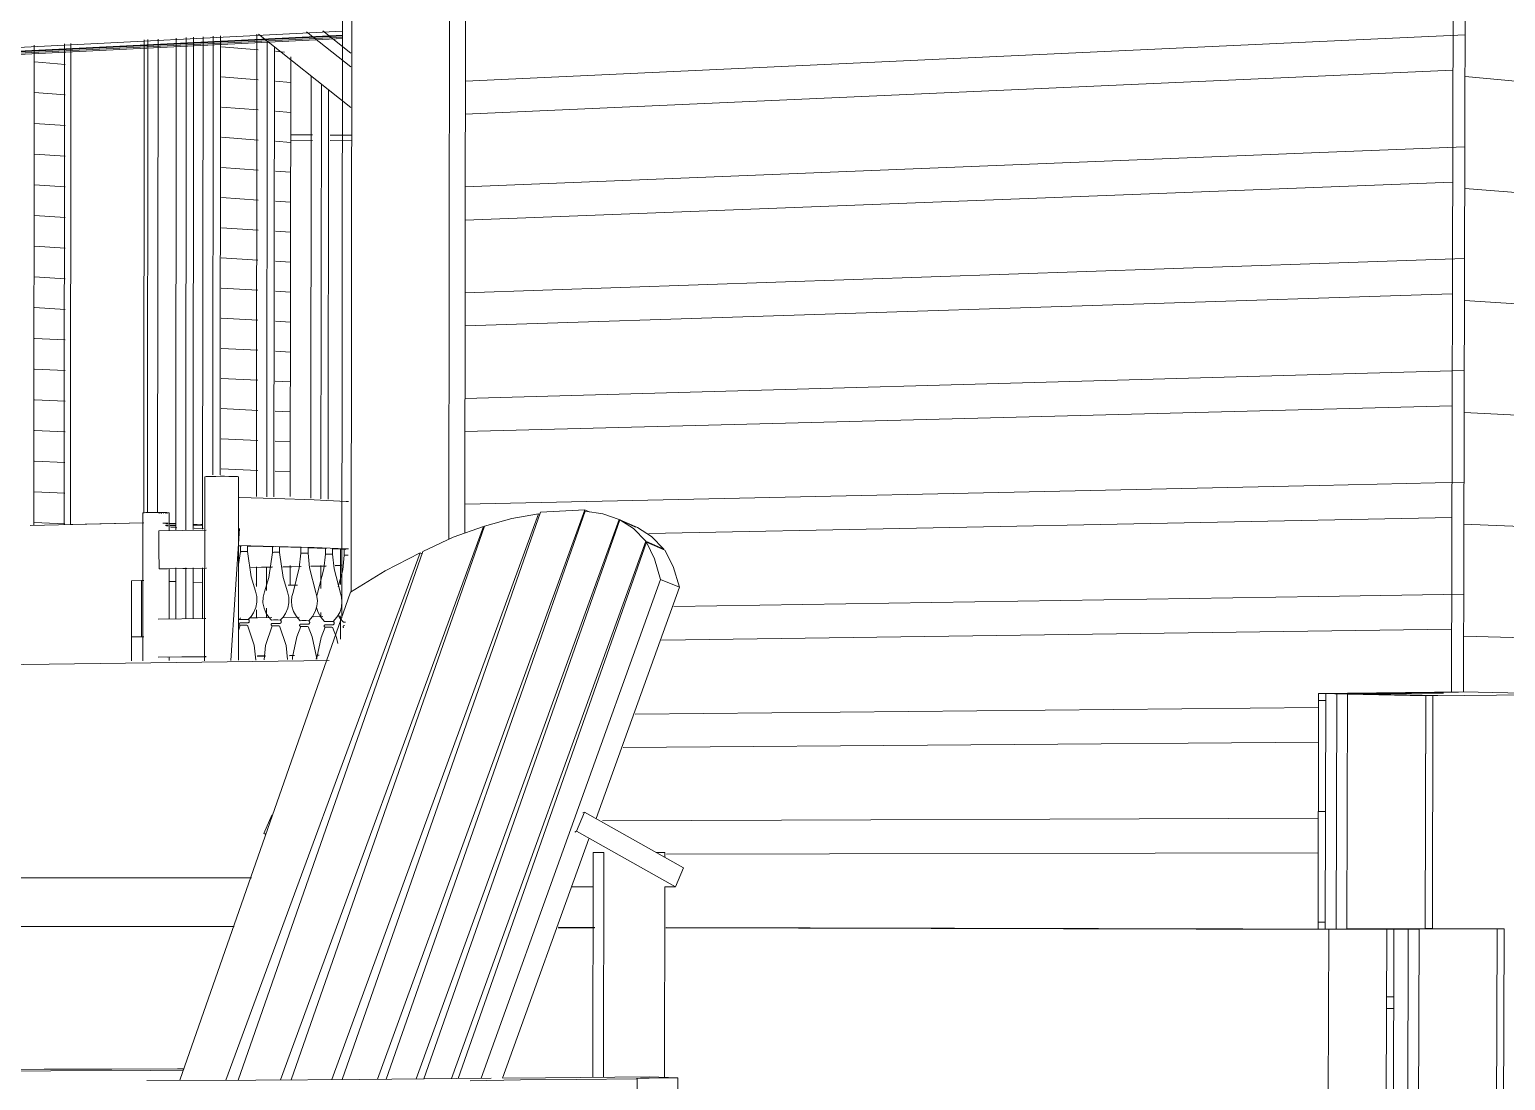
# Model space of a CAD drawing. Header units: inches. Extents: x 205 to 211, y -138 to -29.
# Drawn here: x 210.4573 to 210.5904, y -30.987 to -30.8923 of the extents above; entities that cross this region are included whole.
import ezdxf

# ---------------------------------------------------------------- set-up
doc = ezdxf.new("R2010")
doc.units = ezdxf.units.IN
doc.header["$MEASUREMENT"] = 0
for name, color, linetype, lineweight in [('A-FLOR-HRAL', 11, 'Continuous', 9), ('A-GLAZ', 151, 'Continuous', 13), ('A-PART', 2, 'Continuous', 9), ('A-WALL', 113, 'Continuous', 13), ('A-WALL-PATT', 111, 'Continuous', 13), ('I-FURN', 30, 'Continuous', 9), ('L-SITE-WALL', 31, 'Continuous', 13), ('Q-CASE', 31, 'Continuous', 9), ('S-FNDN', 32, 'Continuous', 13), ('S-STRS', 31, 'Continuous', 9)]:
    doc.layers.add(name, color=color, linetype=linetype, lineweight=lineweight)

# ---------------------------------------------------------------- blocks, each defined once
blk = doc.blocks.new('FP_134-Looking Southeast')
at = {"layer": 'A-WALL-PATT', "lineweight": 9}
for p, q in [((-513.47544, -30.89653), (-513.3167, -30.91109)), ((-513.47547, -30.90662), (-513.31673, -30.91917)), ((-513.47549, -30.9167), (-513.31677, -30.92724)), ((-513.47551, -30.92679), (-513.3168, -30.93531)), ((-513.47554, -30.93687), (-513.31684, -30.94338)), ((-513.47556, -30.94695), (-513.31687, -30.95145))]:
    blk.add_line(p, q, dxfattribs=at)
blk = doc.blocks.new('FP_135-Looking Southeast')
at = {"layer": 'A-WALL-PATT', "lineweight": 9}
for p, q in [((-513.48852, -30.89335), (-513.47543, -30.89275)), ((-513.48854, -30.90336), (-513.47546, -30.90284)), ((-513.48856, -30.91337), (-513.47548, -30.91292)), ((-513.48858, -30.92338), (-513.4755, -30.92301)), ((-513.4886, -30.93338), (-513.47553, -30.93309)), ((-513.48862, -30.94338), (-513.47555, -30.94317))]:
    blk.add_line(p, q, dxfattribs=at)
blk = doc.blocks.new('FP_156-Looking Southeast')
at = {"layer": 'A-WALL-PATT', "lineweight": 9}
for p, q in [((-513.56556, -30.89693), (-513.48852, -30.89335)), ((-513.56557, -30.90647), (-513.48854, -30.90336)), ((-513.56559, -30.916), (-513.48856, -30.91337)), ((-513.5656, -30.92554), (-513.48858, -30.92338)), ((-513.56561, -30.93507), (-513.4886, -30.93338)), ((-513.54678, -30.9443), (-513.48862, -30.94338)), ((-513.55026, -30.95398), (-513.48865, -30.95338)), ((-513.55319, -30.96361), (-513.48867, -30.96337))]:
    blk.add_line(p, q, dxfattribs=at)
blk = doc.blocks.new('FP_164-Looking Southeast')
at = {"layer": 'A-PART'}
for p, q in [((-513.48864, -30.95275), (-513.48799, -30.95276)), ((-513.48867, -30.96275), (-513.48801, -30.96275)), ((-513.48869, -30.97274), (-513.48804, -30.97274))]:
    blk.add_line(p, q, dxfattribs=at)
blk = doc.blocks.new('FP_165-Looking Southeast')
at = {"layer": 'A-PART'}
for p, q in [((-513.56557, -30.89991), (-513.47654, -30.89595)), ((-513.56558, -30.90945), (-513.47656, -30.90603)), ((-513.56559, -30.91898), (-513.47659, -30.91611)), ((-513.5656, -30.92852), (-513.47661, -30.92619)), ((-513.54901, -30.93772), (-513.47663, -30.93626)), ((-513.54787, -30.94733), (-513.47666, -30.94633)), ((-513.55134, -30.957), (-513.48865, -30.9565)), ((-513.54744, -30.9666), (-513.48867, -30.96649))]:
    blk.add_line(p, q, dxfattribs=at)
blk = doc.blocks.new('FP_166-Looking Southeast')
at = {"layer": 'A-PART'}
for p, q in [((-513.48252, -30.97948), (-513.48187, -30.97947)), ((-513.48252, -30.98053), (-513.48187, -30.98052)), ((-513.48712, -30.99116), (-513.4819, -30.99102)), ((-513.48505, -30.9911), (-513.48712, -30.99116)), ((-513.48505, -30.9911), (-513.4845, -30.99214)), ((-513.48395, -30.99213), (-513.48341, -30.99106)), ((-513.48341, -30.99106), (-513.4819, -30.99102)), ((-513.48396, -30.99528), (-513.4845, -30.99214)), ((-513.48396, -30.99423), (-513.48395, -30.99213)), ((-513.48398, -31.0016), (-513.48396, -30.99528)), ((-513.48396, -30.99423), (-513.48342, -30.99527)), ((-513.48342, -30.99527), (-513.48191, -30.99522)), ((-513.48397, -30.99739), (-513.48342, -30.99632)), ((-513.48191, -30.99627), (-513.48342, -30.99632)), ((-513.48397, -30.99739), (-513.48398, -31.0016)), ((-513.48453, -31.00688), (-513.48398, -31.0016)), ((-513.48398, -31.0016), (-513.48343, -31.00263)), ((-513.48343, -31.00263), (-513.48192, -31.00257)), ((-513.48398, -31.00475), (-513.48343, -31.00368)), ((-513.48343, -31.00368), (-513.48193, -31.00361)), ((-513.48398, -31.00475), (-513.48399, -31.00686)), ((-513.48453, -31.00688), (-513.48508, -31.00796)), ((-513.48399, -31.00686), (-513.48344, -31.00788)), ((-513.48715, -31.00806), (-513.48194, -31.00781)), ((-513.48715, -31.00806), (-513.48508, -31.00796)), ((-513.48344, -31.00788), (-513.48194, -31.00781)), ((-513.48718, -31.01825), (-513.4862, -31.01856)), ((-513.48718, -31.01862), (-513.48456, -31.01846)), ((-513.4862, -31.01856), (-513.48196, -31.0183)), ((-513.48196, -31.0183), (-513.48456, -31.01846)), ((-513.48719, -31.0239), (-513.48457, -31.02372)), ((-513.48457, -31.02372), (-513.48197, -31.02355)), ((-513.48349, -31.0268), (-513.48239, -31.02463)), ((-513.48197, -31.0246), (-513.48239, -31.02463)), ((-513.48719, -31.02496), (-513.48457, -31.02478)), ((-513.48403, -31.02474), (-513.48457, -31.02478)), ((-513.48403, -31.02474), (-513.48348, -31.02575)), ((-513.48348, -31.02575), (-513.4835, -31.03206)), ((-513.4835, -31.031), (-513.48349, -31.0268)), ((-513.4872, -31.02812), (-513.48567, -31.02801)), ((-513.48295, -31.03201), (-513.4835, -31.031)), ((-513.4835, -31.03206), (-513.48405, -31.03315)), ((-513.48295, -31.03201), (-513.48241, -31.03302)), ((-513.48721, -31.0334), (-513.48459, -31.03319)), ((-513.48405, -31.03315), (-513.48459, -31.03319)), ((-513.48241, -31.03302), (-513.48199, -31.03299)), ((-513.48721, -31.03445), (-513.48569, -31.03433)), ((-513.48514, -31.03534), (-513.48569, -31.03433)), ((-513.48405, -31.0342), (-513.4846, -31.0353)), ((-513.48405, -31.0342), (-513.48199, -31.03403)), ((-513.48515, -31.03955), (-513.48514, -31.03534)), ((-513.4846, -31.0353), (-513.48461, -31.0395)), ((-513.4857, -31.04065), (-513.48515, -31.03955)), ((-513.48461, -31.0395), (-513.48406, -31.04051)), ((-513.48201, -31.04033), (-513.48406, -31.04051)), ((-513.48723, -31.04079), (-513.4857, -31.04065))]:
    blk.add_line(p, q, dxfattribs=at)
blk = doc.blocks.new('FP_170-Looking Southeast')
at = {"layer": 'A-WALL-PATT', "lineweight": 9}
for p, q in [((-513.59118, -30.87096), (-513.59134, -30.85998)), ((-513.59069, -30.87097), (-513.59085, -30.85999)), ((-513.57807, -30.87107), (-513.59647, -30.87092)), ((-513.57807, -30.87157), (-513.59646, -30.87141)), ((-513.57933, -30.90178), (-513.58131, -30.90177)), ((-513.57576, -30.9018), (-513.57775, -30.90179)), ((-513.57933, -30.90228), (-513.58131, -30.90226)), ((-513.57576, -30.9023), (-513.57775, -30.90228))]:
    blk.add_line(p, q, dxfattribs=at)
blk = doc.blocks.new('FP_172-Looking Southeast')
at = {"layer": 'A-WALL-PATT', "lineweight": 9}
for p, q in [((-513.61852, -30.88844), (-513.61538, -30.88871)), ((-513.61384, -30.88884), (-513.61067, -30.88912)), ((-513.60913, -30.88925), (-513.60601, -30.88952)), ((-513.61643, -30.89423), (-513.61538, -30.89432)), ((-513.58755, -30.89383), (-513.58424, -30.89411)), ((-513.58267, -30.89424), (-513.58187, -30.89431)), ((-513.61384, -30.89444), (-513.61068, -30.89469)), ((-513.60913, -30.89482), (-513.60594, -30.89507)), ((-513.60439, -30.8952), (-513.60163, -30.89542)), ((-513.61852, -30.89688), (-513.61539, -30.89712)), ((-513.58755, -30.89655), (-513.58424, -30.89682)), ((-513.61384, -30.89724), (-513.61068, -30.89748)), ((-513.60913, -30.8976), (-513.60594, -30.89785)), ((-513.60439, -30.89797), (-513.60163, -30.89818)), ((-513.58267, -30.89695), (-513.58132, -30.89705)), ((-513.58755, -30.89927), (-513.58424, -30.89953)), ((-513.61852, -30.89969), (-513.61539, -30.89992)), ((-513.61384, -30.90003), (-513.61068, -30.90027)), ((-513.60913, -30.90039), (-513.60594, -30.90062)), ((-513.60439, -30.90074), (-513.60163, -30.90094)), ((-513.58267, -30.89965), (-513.58132, -30.89975)), ((-513.58756, -30.90199), (-513.58425, -30.90224)), ((-513.61853, -30.9025), (-513.61539, -30.90272)), ((-513.61384, -30.90283), (-513.61068, -30.90306)), ((-513.60913, -30.90317), (-513.60595, -30.9034)), ((-513.60439, -30.90351), (-513.60164, -30.9037)), ((-513.58267, -30.90235), (-513.58132, -30.90245)), ((-513.58756, -30.90471), (-513.58425, -30.90495)), ((-513.61853, -30.90531), (-513.61539, -30.90552)), ((-513.61385, -30.90563), (-513.61068, -30.90585)), ((-513.60914, -30.90595), (-513.60595, -30.90617)), ((-513.58268, -30.90506), (-513.58132, -30.90515)), ((-513.6044, -30.90628), (-513.60164, -30.90646)), ((-513.58756, -30.90743), (-513.58425, -30.90765)), ((-513.61853, -30.90812), (-513.61539, -30.90833)), ((-513.61385, -30.90843), (-513.61069, -30.90863)), ((-513.60914, -30.90873), (-513.60595, -30.90894)), ((-513.58268, -30.90776), (-513.58133, -30.90785)), ((-513.6044, -30.90904), (-513.60164, -30.90923)), ((-513.58756, -30.91015), (-513.58425, -30.91036)), ((-513.61853, -30.91093), (-513.61539, -30.91113)), ((-513.61385, -30.91122), (-513.61069, -30.91142)), ((-513.60914, -30.91152), (-513.60595, -30.91172)), ((-513.58268, -30.91047), (-513.58133, -30.91055)), ((-513.6044, -30.91181), (-513.60164, -30.91199)), ((-513.58757, -30.91286), (-513.58426, -30.91307)), ((-513.61853, -30.91374), (-513.61539, -30.91393)), ((-513.61385, -30.91402), (-513.61069, -30.91421)), ((-513.58268, -30.91317), (-513.58133, -30.91325)), ((-513.60914, -30.9143), (-513.60595, -30.91449)), ((-513.6044, -30.91458), (-513.60164, -30.91475)), ((-513.61853, -30.91655), (-513.6154, -30.91673)), ((-513.61385, -30.91682), (-513.61069, -30.91699)), ((-513.58757, -30.91558), (-513.58426, -30.91578)), ((-513.58269, -30.91587), (-513.58133, -30.91595)), ((-513.60914, -30.91708), (-513.60596, -30.91726)), ((-513.6044, -30.91735), (-513.60165, -30.91751)), ((-513.61853, -30.91936), (-513.6154, -30.91953)), ((-513.58757, -30.9183), (-513.58426, -30.91849)), ((-513.58269, -30.91857), (-513.58134, -30.91865)), ((-513.61385, -30.91961), (-513.61069, -30.91978)), ((-513.60915, -30.91986), (-513.60596, -30.92003)), ((-513.60441, -30.92012), (-513.60165, -30.92026)), ((-513.61854, -30.92217), (-513.6154, -30.92233)), ((-513.58757, -30.92102), (-513.58427, -30.92119)), ((-513.58269, -30.92128), (-513.58134, -30.92135)), ((-513.61386, -30.92241), (-513.61069, -30.92257)), ((-513.60915, -30.92265), (-513.60596, -30.92281)), ((-513.60441, -30.92289), (-513.60165, -30.92302)), ((-513.58758, -30.92373), (-513.58427, -30.9239)), ((-513.5827, -30.92398), (-513.58134, -30.92405)), ((-513.61854, -30.92498), (-513.6154, -30.92513)), ((-513.61386, -30.9252), (-513.6107, -30.92535)), ((-513.60915, -30.92543), (-513.60596, -30.92558)), ((-513.60441, -30.92565), (-513.60165, -30.92578)), ((-513.58758, -30.92645), (-513.58427, -30.92661)), ((-513.5827, -30.92668), (-513.58134, -30.92675)), ((-513.61854, -30.92779), (-513.6154, -30.92793)), ((-513.61386, -30.928), (-513.6107, -30.92814)), ((-513.60915, -30.92821), (-513.60596, -30.92835)), ((-513.60441, -30.92842), (-513.60165, -30.92854)), ((-513.58758, -30.92917), (-513.58427, -30.92931)), ((-513.5827, -30.92938), (-513.58135, -30.92944)), ((-513.61854, -30.9306), (-513.6154, -30.93073)), ((-513.61386, -30.9308), (-513.6107, -30.93093)), ((-513.60915, -30.93099), (-513.60597, -30.93112)), ((-513.60441, -30.93119), (-513.60166, -30.9313)), ((-513.58758, -30.93188), (-513.58428, -30.93202)), ((-513.5827, -30.93209), (-513.58135, -30.93214)), ((-513.60442, -30.93395), (-513.60166, -30.93406)), ((-513.60442, -30.93672), (-513.60166, -30.93682)), ((-513.5921, -30.93716), (-513.59158, -30.93718)), ((-513.59002, -30.93723), (-513.58916, -30.93726))]:
    blk.add_line(p, q, dxfattribs=at)

msp = doc.modelspace()

# ---------------------------------------------------------------- linework, layer by layer
at = {"layer": 'A-FLOR-HRAL'}
for p, q in [((210.47386, -30.89289), (210.47382, -30.93242)), ((210.47448, -30.93241), (210.47452, -30.89286)), ((210.47777, -30.93437), (210.47781, -30.8927)), ((210.47796, -30.89269), (210.48626, -30.89931)), ((210.48626, -30.89564), (210.48228, -30.89248)), ((210.48374, -30.8924), (210.48627, -30.89441)), ((210.45769, -30.93696), (210.45772, -30.89369)), ((210.47049, -30.93739), (210.47053, -30.89306)), ((210.47144, -30.89301), (210.4714, -30.93737)), ((210.47206, -30.93736), (210.4721, -30.89298)), ((210.47291, -30.93731), (210.47295, -30.89294)), ((210.47873, -30.8933), (210.47869, -30.93439)), ((210.47934, -30.93441), (210.47938, -30.89382)), ((210.48266, -30.93453), (210.4827, -30.89647)), ((210.48362, -30.8972), (210.48358, -30.93457)), ((210.48424, -30.9346), (210.48427, -30.89772)), ((210.47049, -30.94536), (210.47049, -30.94081)), ((210.4714, -30.9408), (210.47139, -30.94535)), ((210.47205, -30.94534), (210.47205, -30.94081)), ((210.4729, -30.94533), (210.47291, -30.9408)), ((210.47777, -30.94249), (210.47777, -30.94072)), ((210.47868, -30.94071), (210.47868, -30.94284)), ((210.48358, -30.94059), (210.48358, -30.94265)), ((210.47776, -30.94527), (210.47776, -30.9446)), ((210.47868, -30.94444), (210.47868, -30.94525)), ((210.48357, -30.94484), (210.48357, -30.94516))]:
    msp.add_line(p, q, dxfattribs=at)
at = {"layer": 'A-GLAZ', "lineweight": 9}
for p, q in [((210.48645, -30.80743), (210.4863, -30.94296)), ((210.49526, -30.80651), (210.4951, -30.93824)), ((210.43919, -30.89508), (210.48554, -30.8928)), ((210.43966, -30.89512), (210.48554, -30.89286)), ((210.48554, -30.89286), (210.43966, -30.89512)), ((210.48554, -30.89286), (210.43966, -30.89512)), ((210.44053, -30.89519), (210.48555, -30.89297)), ((210.48555, -30.89309), (210.44139, -30.89526)), ((210.47732, -30.96873), (210.43915, -30.96875)), ((210.47732, -30.96873), (210.44049, -30.96875)), ((210.44136, -30.96875), (210.47732, -30.96874))]:
    msp.add_line(p, q, dxfattribs=at)
at = {"layer": 'A-GLAZ'}
for p, q in [((210.48547, -30.94531), (210.48561, -30.80863)), ((210.43389, -30.895), (210.48553, -30.89244)), ((210.48554, -30.8928), (210.43574, -30.89525))]:
    msp.add_line(p, q, dxfattribs=at)
at = {"layer": 'A-PART'}
for p, q in [((210.58549, -30.952), (210.58585, -30.79751)), ((210.49655, -30.93767), (210.49671, -30.80678)), ((210.57352, -30.95213), (210.57347, -30.97336)), ((210.57352, -30.95213), (210.58549, -30.952)), ((210.57417, -30.95214), (210.57352, -30.95213)), ((210.57412, -30.97336), (210.57417, -30.95214)), ((210.57417, -30.95214), (210.58614, -30.95201)), ((210.57515, -30.95216), (210.5751, -30.97336)), ((210.58383, -30.95207), (210.57515, -30.95216)), ((210.57612, -30.95218), (210.57515, -30.95216)), ((210.57607, -30.97335), (210.57612, -30.95218)), ((210.57612, -30.95218), (210.57607, -30.97335)), ((210.57612, -30.95218), (210.58479, -30.95209)), ((210.5772, -30.95217), (210.57612, -30.95218)), ((210.58318, -30.95233), (210.57612, -30.95218)), ((210.58425, -30.95232), (210.5772, -30.95217)), ((210.58318, -30.9523), (210.58313, -30.97332)), ((210.58313, -30.97332), (210.58318, -30.95233)), ((210.58318, -30.95233), (210.58425, -30.95232)), ((210.58377, -30.97331), (210.58381, -30.95231)), ((210.58479, -30.95209), (210.58383, -30.95207)), ((210.58614, -30.95201), (210.58549, -30.952)), ((210.50826, -30.97321), (210.505, -30.9732)), ((210.57966, -30.97338), (210.51471, -30.97323)), ((210.57412, -30.97336), (210.57347, -30.97336)), ((210.5751, -30.97336), (210.57607, -30.97335)), ((210.58313, -30.97332), (210.57607, -30.97335)), ((210.57966, -30.97338), (210.57962, -30.98843)), ((210.58031, -30.97338), (210.57966, -30.97338)), ((210.58031, -30.97338), (210.58015, -31.04082)), ((210.58015, -31.04082), (210.58031, -30.97338)), ((210.5816, -30.97337), (210.58031, -30.97338)), ((210.5816, -30.97337), (210.58145, -31.04062)), ((210.58145, -31.04062), (210.5816, -30.97337)), ((210.58257, -30.97337), (210.5816, -30.97337)), ((210.58241, -31.04034), (210.58257, -30.97337)), ((210.58257, -30.97337), (210.58244, -31.03082)), ((210.5896, -30.97333), (210.58257, -30.97337)), ((210.58377, -30.97331), (210.58313, -30.97332)), ((210.5896, -30.97333), (210.58313, -30.97332)), ((210.58313, -30.97332), (210.5896, -30.97333)), ((210.5896, -30.97333), (210.58946, -31.03028)), ((210.58946, -31.03028), (210.5896, -30.97333)), ((210.59023, -30.97333), (210.5896, -30.97333)), ((210.59009, -31.03023), (210.59023, -30.97333))]:
    msp.add_line(p, q, dxfattribs=at)
at = {"layer": 'A-WALL'}
for p, q in [((210.58695, -30.79739), (210.58659, -30.95199)), ((210.49671, -30.80678), (210.49655, -30.93767)), ((210.48081, -30.93438), (210.48085, -30.89475)), ((210.4676, -30.93675), (210.45738, -30.93697)), ((210.4808, -30.94229), (210.4808, -30.94059)), ((210.57347, -30.97336), (210.57352, -30.95213)), ((210.58659, -30.95199), (210.57352, -30.95213)), ((210.58381, -30.95235), (210.57352, -30.95213)), ((210.58381, -30.95231), (210.58377, -30.97331)), ((210.58659, -30.95199), (210.87479, -30.95833)), ((210.58377, -30.97331), (210.57347, -30.97336))]:
    msp.add_line(p, q, dxfattribs=at)
at = {"layer": 'I-FURN'}
for p, q in [((210.47309, -30.94918), (210.47311, -30.9326)), ((210.47616, -30.9326), (210.47615, -30.94913)), ((210.46751, -30.94919), (210.46752, -30.93585)), ((210.46902, -30.93588), (210.46896, -30.93588)), ((210.46924, -30.93587), (210.46915, -30.93587)), ((210.46942, -30.93587), (210.46937, -30.93587)), ((210.46963, -30.93586), (210.46957, -30.93587)), ((210.46975, -30.93586), (210.46969, -30.93586)), ((210.46991, -30.93584), (210.46991, -30.93745)), ((210.48455, -30.98692), (210.5032, -30.93592)), ((210.50337, -30.93578), (210.48548, -30.98692)), ((210.48867, -30.9869), (210.50736, -30.93557)), ((210.50739, -30.9357), (210.48945, -30.98689)), ((210.49216, -30.98687), (210.51045, -30.93644)), ((210.51051, -30.93646), (210.49284, -30.98686)), ((210.5033, -30.93597), (210.5032, -30.93592)), ((210.50736, -30.93557), (210.50337, -30.93578)), ((210.50736, -30.93557), (210.50775, -30.93575)), ((210.51037, -30.93641), (210.51195, -30.93713)), ((210.51051, -30.93646), (210.51045, -30.93644)), ((210.51051, -30.93646), (210.51212, -30.93717)), ((210.46897, -30.93746), (210.47323, -30.9374)), ((210.47624, -30.93727), (210.47544, -30.94915)), ((210.47993, -30.98695), (210.49823, -30.93707)), ((210.49833, -30.93704), (210.4809, -30.98695)), ((210.49831, -30.93711), (210.49823, -30.93707)), ((210.47501, -30.98698), (210.49252, -30.93944)), ((210.49276, -30.93933), (210.47612, -30.98697)), ((210.47632, -30.93934), (210.47615, -30.9405)), ((210.47622, -30.93882), (210.47645, -30.93883)), ((210.47632, -30.93934), (210.47632, -30.93879)), ((210.47632, -30.93934), (210.47645, -30.93933)), ((210.47638, -30.93935), (210.47632, -30.93934)), ((210.47697, -30.93934), (210.47694, -30.93934)), ((210.47697, -30.93881), (210.47697, -30.93934)), ((210.4792, -30.93941), (210.4792, -30.93886)), ((210.4792, -30.93941), (210.47934, -30.9394)), ((210.47926, -30.93941), (210.4792, -30.93941)), ((210.47985, -30.93941), (210.47982, -30.93941)), ((210.47985, -30.93888), (210.47985, -30.93941)), ((210.47986, -30.93891), (210.48183, -30.93897)), ((210.48177, -30.93948), (210.48177, -30.93894)), ((210.48177, -30.93948), (210.48191, -30.93948)), ((210.48239, -30.93899), (210.48408, -30.93906)), ((210.48242, -30.93896), (210.48242, -30.93948)), ((210.48398, -30.93957), (210.48398, -30.93901)), ((210.48463, -30.93904), (210.48463, -30.93957)), ((210.48533, -30.9423), (210.48534, -30.93906)), ((210.48568, -30.93965), (210.48568, -30.93913)), ((210.4927, -30.93954), (210.49252, -30.93944)), ((210.49534, -30.98684), (210.51286, -30.93839)), ((210.51292, -30.93849), (210.49594, -30.98684)), ((210.51448, -30.93911), (210.51286, -30.93839)), ((210.51292, -30.93849), (210.51459, -30.9392)), ((210.48178, -30.94067), (210.48014, -30.9407)), ((210.48014, -30.94073), (210.4818, -30.94069)), ((210.48183, -30.93949), (210.48177, -30.93948)), ((210.48242, -30.93948), (210.48239, -30.93949)), ((210.48405, -30.94061), (210.48266, -30.94065)), ((210.48398, -30.93957), (210.48412, -30.93956)), ((210.48404, -30.93957), (210.48398, -30.93957)), ((210.48463, -30.93957), (210.4846, -30.93957)), ((210.48539, -30.94057), (210.48486, -30.94059)), ((210.48488, -30.94061), (210.48536, -30.9406)), ((210.48574, -30.93966), (210.48568, -30.93965)), ((210.48568, -30.93965), (210.48582, -30.93965)), ((210.48582, -30.93965), (210.48604, -30.93965)), ((210.47323, -30.94082), (210.46898, -30.94088)), ((210.46974, -30.94089), (210.47325, -30.94084)), ((210.46991, -30.94087), (210.4699, -30.94541)), ((210.49801, -30.98681), (210.5142, -30.94184)), ((210.51589, -30.94255), (210.5142, -30.94184)), ((210.48623, -30.943), (210.47087, -30.98699)), ((210.4832, -30.94333), (210.48327, -30.94309)), ((210.51589, -30.94255), (210.50838, -30.9634)), ((210.47615, -30.94535), (210.47625, -30.94546)), ((210.47631, -30.94598), (210.47615, -30.94645)), ((210.47641, -30.94545), (210.47625, -30.94546)), ((210.4763, -30.94533), (210.47635, -30.94533)), ((210.47637, -30.94598), (210.47644, -30.94597)), ((210.4769, -30.94576), (210.47645, -30.94576)), ((210.47929, -30.9455), (210.47913, -30.94551)), ((210.47925, -30.94603), (210.47933, -30.94602)), ((210.47978, -30.94581), (210.47933, -30.94581)), ((210.48023, -30.94527), (210.48162, -30.94524)), ((210.48186, -30.94556), (210.4817, -30.94557)), ((210.48182, -30.94609), (210.4819, -30.94608)), ((210.48235, -30.94587), (210.4819, -30.94587)), ((210.48289, -30.94522), (210.48374, -30.9452)), ((210.48407, -30.94563), (210.48391, -30.94564)), ((210.48446, -30.94563), (210.48407, -30.94563)), ((210.48456, -30.94594), (210.48411, -30.94594)), ((210.48468, -30.94563), (210.48447, -30.94563)), ((210.48519, -30.94517), (210.48533, -30.94516)), ((210.48533, -30.94724), (210.48533, -30.94522)), ((210.48578, -30.9457), (210.48561, -30.9457)), ((210.48403, -30.94615), (210.48411, -30.94615)), ((210.47859, -30.94873), (210.47785, -30.94874)), ((210.48118, -30.94869), (210.48074, -30.9487)), ((210.48075, -30.94872), (210.48119, -30.94871)), ((210.48327, -30.94868), (210.48339, -30.94867)), ((210.48341, -30.94866), (210.48328, -30.94866)), ((210.46973, -30.94884), (210.47323, -30.94881)), ((210.4699, -30.94883), (210.4699, -30.94916)), ((210.47914, -30.9631), (210.47844, -30.96474)), ((210.47914, -30.9631), (210.47921, -30.96311)), ((210.50662, -30.96453), (210.50735, -30.96282)), ((210.5072, -30.96289), (210.50735, -30.96282)), ((210.50735, -30.96282), (210.51626, -30.96783)), ((210.47864, -30.96478), (210.47844, -30.96474)), ((210.47844, -30.96474), (210.47861, -30.96483)), ((210.50662, -30.96453), (210.50646, -30.96461)), ((210.51553, -30.96954), (210.50662, -30.96453)), ((210.50772, -30.96524), (210.49996, -30.9868)), ((210.50813, -30.96645), (210.5081, -30.9867)), ((210.50813, -30.96645), (210.50908, -30.96645)), ((210.50908, -30.96645), (210.50905, -30.98672)), ((210.51382, -30.96646), (210.51458, -30.96646)), ((210.51458, -30.96688), (210.51458, -30.96646)), ((210.51626, -30.96783), (210.51553, -30.96954)), ((210.50621, -30.96954), (210.50815, -30.96954)), ((210.51455, -30.98668), (210.51458, -30.96954)), ((210.51458, -30.96954), (210.51553, -30.96954)), ((210.45863, -30.98599), (210.42368, -30.98622)), ((210.50383, -30.98676), (210.50004, -30.9868)), ((210.5132, -30.98669), (210.50383, -30.98676)), ((210.51208, -30.98686), (210.51208, -30.98878)), ((210.51576, -30.98676), (210.5132, -30.98669)), ((210.51576, -30.98866), (210.51576, -30.98676))]:
    msp.add_line(p, q, dxfattribs=at)
for points in [[(210.47311, -30.93261, 0), (210.47313, -30.93259, 0), (210.47324, -30.93258, 0), (210.47345, -30.93257, 0)], [(210.47345, -30.93257, 0), (210.47374, -30.93256, 0), (210.47409, -30.93256, 0), (210.47448, -30.93255, 0), (210.47488, -30.93255, 0), (210.47526, -30.93256, 0), (210.4756, -30.93256, 0), (210.47588, -30.93257, 0), (210.47606, -30.93258, 0), (210.47616, -30.93259, 0), (210.47616, -30.9326, 0)], [(210.4762, -30.93446, 0), (210.47944, -30.93455, 0), (210.48296, -30.93467, 0), (210.48585, -30.93481, 0), (210.48606, -30.93482, 0)], [(210.46753, -30.93585, 0), (210.46754, -30.93584, 0), (210.46763, -30.93583, 0), (210.46779, -30.93582, 0), (210.46801, -30.93582, 0), (210.46829, -30.93581, 0), (210.46859, -30.93581, 0), (210.4689, -30.93581, 0), (210.4692, -30.93581, 0), (210.46947, -30.93582, 0), (210.46968, -30.93582, 0)], [(210.46968, -30.93582, 0), (210.46983, -30.93583, 0), (210.46991, -30.93584, 0), (210.46991, -30.93584, 0)], [(210.5032, -30.93592, 0), (210.5008, -30.93634, 0), (210.49833, -30.93704, 0)], [(210.51045, -30.93644, 0), (210.50898, -30.93592, 0), (210.50739, -30.9357, 0)], [(210.51286, -30.93839, 0), (210.51176, -30.93726, 0), (210.51051, -30.93646, 0)], [(210.46898, -30.94088, 0), (210.46897, -30.93917, 0), (210.46897, -30.93746, 0)], [(210.49823, -30.93707, 0), (210.49551, -30.93805, 0), (210.49276, -30.93933, 0)], [(210.51212, -30.93717, 0), (210.51338, -30.93798, 0), (210.51448, -30.93911, 0)], [(210.48605, -30.9391, 0), (210.48585, -30.93909, 0), (210.48296, -30.93897, 0), (210.47945, -30.93887, 0), (210.47619, -30.93879, 0)], [(210.47645, -30.93933, 0), (210.47691, -30.93934, 0), (210.47697, -30.93934, 0)], [(210.47697, -30.93884, 0), (210.47837, -30.93887, 0), (210.47929, -30.9389, 0)], [(210.47697, -30.93934, 0), (210.47729, -30.9416, 0), (210.47767, -30.94289, 0)], [(210.4792, -30.93941, 0), (210.47888, -30.94167, 0), (210.47849, -30.94295, 0)], [(210.47934, -30.9394, 0), (210.47979, -30.9394, 0), (210.47985, -30.93941, 0)], [(210.47985, -30.93941, 0), (210.48017, -30.94167, 0), (210.48056, -30.94295, 0)], [(210.48191, -30.93948, 0), (210.48236, -30.93948, 0), (210.48242, -30.93948, 0)], [(210.48461, -30.93908, 0), (210.48498, -30.9391, 0), (210.48582, -30.93914, 0)], [(210.49252, -30.93944, 0), (210.48937, -30.94106, 0), (210.48623, -30.943, 0)], [(210.5142, -30.94184, 0), (210.51365, -30.93998, 0), (210.51292, -30.93849, 0)], [(210.51459, -30.9392, 0), (210.51533, -30.94069, 0), (210.51589, -30.94255, 0)], [(210.47921, -30.94072, 0), (210.47823, -30.94074, 0), (210.47726, -30.94076, 0)], [(210.47727, -30.94078, 0), (210.4789, -30.94075, 0), (210.47918, -30.94074, 0)], [(210.48106, -30.94302, 0), (210.48163, -30.94081, 0), (210.48177, -30.93948, 0)], [(210.48312, -30.94301, 0), (210.48255, -30.94081, 0), (210.48242, -30.93948, 0)], [(210.48266, -30.94067, 0), (210.48295, -30.94066, 0), (210.48404, -30.94064, 0)], [(210.48327, -30.94309, 0), (210.48384, -30.94089, 0), (210.48398, -30.93957, 0)], [(210.48412, -30.93956, 0), (210.48457, -30.93956, 0), (210.48463, -30.93957, 0)], [(210.48533, -30.94309, 0), (210.48476, -30.94089, 0), (210.48463, -30.93957, 0)], [(210.48514, -30.94252, 0), (210.48555, -30.94098, 0), (210.48568, -30.93965, 0)], [(210.46968, -30.94089, 0), (210.46949, -30.94088, 0), (210.46925, -30.94088, 0), (210.46898, -30.94088, 0)], [(210.46974, -30.94089, 0), (210.46971, -30.94089, 0), (210.46968, -30.94089, 0)], [(210.47767, -30.94289, 0), (210.4778, -30.94338, 0), (210.47781, -30.94389, 0), (210.47771, -30.94439, 0), (210.47751, -30.94486, 0), (210.47729, -30.94518, 0), (210.47702, -30.94545, 0)], [(210.47849, -30.94295, 0), (210.47836, -30.94344, 0), (210.47835, -30.94395, 0), (210.47845, -30.94445, 0), (210.47865, -30.94492, 0), (210.47887, -30.94524, 0), (210.47913, -30.94551, 0)], [(210.48056, -30.94295, 0), (210.48068, -30.94344, 0), (210.48069, -30.94395, 0), (210.48059, -30.94445, 0), (210.48039, -30.94491, 0), (210.48017, -30.94524, 0), (210.47991, -30.94551, 0)], [(210.4817, -30.94557, 0), (210.48136, -30.94519, 0), (210.48111, -30.94475, 0), (210.48096, -30.94427, 0), (210.48092, -30.94376, 0), (210.48096, -30.94338, 0), (210.48106, -30.94302, 0)], [(210.48248, -30.94557, 0), (210.48282, -30.94519, 0), (210.48307, -30.94475, 0), (210.48322, -30.94427, 0), (210.48326, -30.94376, 0), (210.48322, -30.94337, 0), (210.48312, -30.94301, 0)], [(210.48468, -30.94563, 0), (210.48502, -30.94526, 0), (210.48528, -30.94482, 0), (210.48543, -30.94434, 0), (210.48547, -30.94383, 0), (210.48543, -30.94345, 0), (210.48533, -30.94309, 0)], [(210.48391, -30.94564, 0), (210.48357, -30.94526, 0), (210.48332, -30.94482, 0), (210.48319, -30.94439, 0)], [(210.46889, -30.94542, 0), (210.47315, -30.94538, 0), (210.47321, -30.94537, 0)], [(210.47644, -30.94576, 0), (210.4764, -30.94576, 0), (210.47636, -30.94576, 0), (210.47633, -30.94576, 0), (210.47629, -30.94577, 0), (210.47628, -30.94577, 0), (210.47627, -30.94577, 0), (210.47626, -30.94578, 0), (210.47625, -30.94579, 0), (210.47623, -30.94581, 0), (210.47621, -30.94583, 0), (210.47621, -30.94585, 0), (210.47621, -30.94588, 0), (210.47621, -30.9459, 0), (210.47621, -30.94591, 0), (210.47622, -30.94593, 0), (210.47624, -30.94595, 0), (210.47625, -30.94596, 0), (210.47627, -30.94597, 0), (210.47628, -30.94597, 0), (210.47628, -30.94597, 0), (210.47629, -30.94597, 0), (210.47629, -30.94598, 0), (210.4763, -30.94598, 0), (210.47632, -30.94598, 0), (210.47634, -30.94598, 0), (210.47637, -30.94598, 0)], [(210.47645, -30.94576, 0), (210.47637, -30.94577, 0), (210.47642, -30.94577, 0)], [(210.47702, -30.94545, 0), (210.4768, -30.94545, 0), (210.47641, -30.94545, 0)], [(210.47644, -30.94597, 0), (210.4769, -30.94597, 0), (210.4769, -30.94598, 0)], [(210.47702, -30.94545, 0), (210.47705, -30.94547, 0), (210.47708, -30.94549, 0), (210.4771, -30.94552, 0), (210.47711, -30.94555, 0), (210.47712, -30.94558, 0), (210.47712, -30.94562, 0), (210.47712, -30.94565, 0), (210.47711, -30.94567, 0), (210.4771, -30.94569, 0), (210.47707, -30.94572, 0), (210.47705, -30.94574, 0), (210.47703, -30.94575, 0), (210.47701, -30.94576, 0), (210.477, -30.94576, 0), (210.47699, -30.94576, 0), (210.47698, -30.94577, 0), (210.47696, -30.94577, 0), (210.4769, -30.94577, 0)], [(210.47696, -30.94597, 0), (210.47757, -30.94776, 0), (210.4777, -30.94911, 0)], [(210.47722, -30.94532, 0), (210.47785, -30.94531, 0), (210.47915, -30.94529, 0)], [(210.47919, -30.94603, 0), (210.47858, -30.94781, 0), (210.47846, -30.9491, 0)], [(210.47933, -30.94581, 0), (210.47928, -30.94581, 0), (210.47924, -30.94582, 0), (210.47921, -30.94582, 0), (210.47917, -30.94582, 0), (210.47916, -30.94582, 0), (210.47916, -30.94583, 0), (210.47914, -30.94583, 0), (210.47913, -30.94584, 0), (210.47911, -30.94586, 0), (210.4791, -30.94588, 0), (210.47909, -30.94591, 0), (210.47909, -30.94593, 0), (210.47909, -30.94595, 0), (210.4791, -30.94596, 0), (210.47911, -30.94598, 0), (210.47912, -30.946, 0), (210.47914, -30.94601, 0), (210.47915, -30.94602, 0), (210.47916, -30.94602, 0), (210.47917, -30.94602, 0), (210.47917, -30.94603, 0), (210.47918, -30.94603, 0), (210.47919, -30.94603, 0), (210.4792, -30.94603, 0), (210.47923, -30.94603, 0), (210.47925, -30.94603, 0)], [(210.47933, -30.94581, 0), (210.47926, -30.94582, 0), (210.47931, -30.94582, 0)], [(210.47991, -30.94551, 0), (210.47968, -30.9455, 0), (210.47929, -30.9455, 0)], [(210.47933, -30.94602, 0), (210.47979, -30.94602, 0), (210.47979, -30.94603, 0)], [(210.47991, -30.94551, 0), (210.47994, -30.94552, 0), (210.47996, -30.94555, 0), (210.47998, -30.94557, 0), (210.48, -30.9456, 0), (210.48, -30.94563, 0), (210.48001, -30.94567, 0), (210.48, -30.9457, 0), (210.47999, -30.94572, 0), (210.47998, -30.94574, 0), (210.47995, -30.94578, 0), (210.47993, -30.94579, 0), (210.47991, -30.9458, 0), (210.47989, -30.94581, 0), (210.47988, -30.94581, 0), (210.47987, -30.94582, 0), (210.47986, -30.94582, 0), (210.47984, -30.94582, 0), (210.47978, -30.94582, 0)], [(210.47985, -30.94603, 0), (210.48045, -30.94781, 0), (210.48057, -30.94907, 0)], [(210.48101, -30.94906, 0), (210.481, -30.94885, 0), (210.48139, -30.94701, 0), (210.48176, -30.94609, 0)], [(210.4819, -30.94587, 0), (210.48185, -30.94587, 0), (210.48181, -30.94588, 0), (210.48179, -30.94588, 0), (210.48174, -30.94588, 0), (210.48173, -30.94588, 0), (210.48173, -30.94589, 0), (210.48171, -30.94589, 0), (210.4817, -30.9459, 0), (210.48168, -30.94592, 0), (210.48167, -30.94594, 0), (210.48166, -30.94596, 0), (210.48166, -30.94599, 0), (210.48166, -30.94601, 0), (210.48167, -30.94602, 0), (210.48168, -30.94604, 0), (210.48169, -30.94606, 0), (210.48171, -30.94607, 0), (210.48172, -30.94608, 0), (210.48173, -30.94608, 0), (210.48174, -30.94608, 0), (210.48174, -30.94609, 0), (210.48175, -30.94609, 0), (210.48176, -30.94609, 0), (210.48177, -30.94609, 0), (210.4818, -30.94609, 0), (210.48182, -30.94609, 0)], [(210.4819, -30.94587, 0), (210.48183, -30.94588, 0), (210.48188, -30.94588, 0)], [(210.48247, -30.94557, 0), (210.48225, -30.94556, 0), (210.48186, -30.94556, 0)], [(210.4819, -30.94608, 0), (210.48236, -30.94608, 0), (210.48236, -30.94609, 0)], [(210.48237, -30.94588, 0), (210.48242, -30.94588, 0), (210.48243, -30.94588, 0), (210.48244, -30.94588, 0), (210.48245, -30.94587, 0), (210.48246, -30.94587, 0), (210.48248, -30.94587, 0), (210.48251, -30.94585, 0), (210.48253, -30.94583, 0), (210.48255, -30.9458, 0), (210.48256, -30.94577, 0), (210.48257, -30.94574, 0), (210.48257, -30.94571, 0), (210.48257, -30.94569, 0), (210.48256, -30.94565, 0), (210.48254, -30.94562, 0), (210.48253, -30.94561, 0), (210.4825, -30.94558, 0), (210.48248, -30.94557, 0)], [(210.48316, -30.94903, 0), (210.48317, -30.94885, 0), (210.48279, -30.94701, 0), (210.48242, -30.94609, 0)], [(210.48411, -30.94594, 0), (210.48406, -30.94594, 0), (210.48402, -30.94594, 0), (210.48399, -30.94594, 0), (210.48395, -30.94595, 0), (210.48394, -30.94595, 0), (210.48394, -30.94595, 0), (210.48392, -30.94596, 0), (210.48391, -30.94596, 0), (210.48389, -30.94598, 0), (210.48388, -30.946, 0), (210.48387, -30.94603, 0), (210.48387, -30.94605, 0), (210.48387, -30.94607, 0), (210.48388, -30.94609, 0), (210.48388, -30.9461, 0), (210.4839, -30.94612, 0), (210.48392, -30.94613, 0), (210.48393, -30.94614, 0), (210.48394, -30.94615, 0), (210.48395, -30.94615, 0), (210.48395, -30.94615, 0), (210.48396, -30.94615, 0), (210.48396, -30.94615, 0), (210.48398, -30.94615, 0), (210.484, -30.94615, 0), (210.48403, -30.94615, 0)], [(210.48411, -30.94594, 0), (210.48403, -30.94595, 0), (210.48409, -30.94595, 0)], [(210.48457, -30.94595, 0), (210.48462, -30.94594, 0), (210.48464, -30.94594, 0), (210.48465, -30.94594, 0), (210.48466, -30.94594, 0), (210.48467, -30.94594, 0), (210.48468, -30.94593, 0), (210.48471, -30.94591, 0), (210.48474, -30.94589, 0), (210.48476, -30.94587, 0), (210.48477, -30.94584, 0), (210.48478, -30.94581, 0), (210.48478, -30.94578, 0), (210.48478, -30.94576, 0), (210.48477, -30.94572, 0), (210.48475, -30.94569, 0), (210.48474, -30.94567, 0), (210.48471, -30.94565, 0), (210.48468, -30.94563, 0)], [(210.48561, -30.9457, 0), (210.48527, -30.94533, 0), (210.48513, -30.94508, 0)], [(210.4857, -30.94601, 0), (210.48565, -30.94601, 0), (210.48565, -30.94602, 0), (210.48564, -30.94602, 0), (210.48563, -30.94602, 0), (210.48562, -30.94603, 0), (210.4856, -30.94605, 0), (210.48558, -30.94607, 0), (210.48557, -30.9461, 0), (210.48557, -30.94612, 0), (210.48557, -30.94614, 0), (210.48558, -30.94616, 0), (210.48559, -30.94617, 0), (210.4856, -30.94619, 0), (210.48562, -30.9462, 0)], [(210.48322, -30.94903, 0), (210.48321, -30.94891, 0), (210.4836, -30.94707, 0), (210.48397, -30.94615, 0)], [(210.48411, -30.94615, 0), (210.48456, -30.94615, 0), (210.48456, -30.94615, 0)], [(210.48511, -30.94763, 0), (210.48499, -30.94707, 0), (210.48462, -30.94615, 0)], [(210.47784, -30.94876, 0), (210.47832, -30.94875, 0), (210.47857, -30.94875, 0)], [(210.47322, -30.9488, 0), (210.47315, -30.9488, 0), (210.4689, -30.94884, 0)], [(210.47126, -30.98595, 0), (210.47065, -30.98596, 0), (210.46474, -30.98598, 0), (210.45863, -30.98599, 0)], [(210.44268, -30.98629, 0), (210.45069, -30.98622, 0), (210.45923, -30.98615, 0), (210.46821, -30.9861, 0), (210.47114, -30.98609, 0)], [(210.49893, -30.98681, 0), (210.49581, -30.98684, 0), (210.48706, -30.98691, 0), (210.47771, -30.98697, 0), (210.46788, -30.98701, 0)], [(210.49704, -30.98703, 0), (210.50156, -30.98696, 0), (210.50659, -30.98691, 0), (210.51208, -30.98686, 0)], [(210.51208, -30.98686, 0), (210.51202, -30.98684, 0), (210.51239, -30.98681, 0), (210.51318, -30.98679, 0), (210.51432, -30.98677, 0), (210.51576, -30.98676, 0)]]:
    msp.add_polyline3d(points, dxfattribs=at)
at = {"layer": 'L-SITE-WALL'}
for p, q in [((210.39699, -30.97298), (210.47574, -30.97317)), ((210.47577, -30.97313), (210.43024, -30.97303)), ((210.50496, -30.97324), (210.50824, -30.97325)), ((210.50826, -30.97321), (210.505, -30.9732)), ((210.51468, -30.97326), (210.57443, -30.97341)), ((210.57966, -30.97338), (210.51471, -30.97323)), ((210.57443, -30.97341), (210.57439, -30.98855)), ((210.59023, -30.97333), (210.57443, -30.97341)), ((210.57962, -30.98843), (210.57966, -30.97338)), ((210.59023, -30.97333), (210.59008, -31.03814))]:
    msp.add_line(p, q, dxfattribs=at)
at = {"layer": 'Q-CASE'}
for p, q in [((210.46044, -30.93691), (210.46047, -30.89356)), ((210.461, -30.9369), (210.46104, -30.89353)), ((210.46765, -30.89321), (210.46761, -30.93579)), ((210.46794, -30.93577), (210.46798, -30.89319)), ((210.46885, -30.93576), (210.46889, -30.89314)), ((210.4676, -30.93675), (210.461, -30.9369)), ((210.46981, -30.93678), (210.46931, -30.93676)), ((210.47049, -30.93681), (210.46997, -30.93679)), ((210.4698, -30.93698), (210.46956, -30.93699)), ((210.46959, -30.93683), (210.46981, -30.93683)), ((210.46965, -30.93702), (210.4698, -30.93702)), ((210.46998, -30.93684), (210.4705, -30.93686)), ((210.4705, -30.93697), (210.46998, -30.93698)), ((210.46998, -30.93702), (210.4705, -30.937)), ((210.47292, -30.93689), (210.47206, -30.93686)), ((210.47206, -30.93691), (210.47243, -30.93693)), ((210.47243, -30.93693), (210.47206, -30.93693)), ((210.47206, -30.93697), (210.47292, -30.93695)), ((210.47275, -30.93694), (210.47292, -30.93693)), ((210.47292, -30.93694), (210.47275, -30.93694)), ((210.44239, -30.94971), (210.48432, -30.94916))]:
    msp.add_line(p, q, dxfattribs=at)
at = {"layer": 'S-FNDN'}
msp.add_line((210.59245, -30.95226), (210.58381, -30.95235), dxfattribs=at)
at = {"layer": 'S-STRS'}
for p, q in [((210.4665, -30.94196), (210.46649, -30.94703)), ((210.4674, -30.94195), (210.4665, -30.94196)), ((210.4674, -30.94701), (210.4674, -30.94195)), ((210.4676, -30.94195), (210.4674, -30.94195)), ((210.47049, -30.94204), (210.46997, -30.94203)), ((210.47291, -30.94211), (210.47205, -30.94209)), ((210.47778, -30.94226), (210.47772, -30.94226)), ((210.48145, -30.94237), (210.48062, -30.94235)), ((210.46649, -30.94703), (210.4674, -30.94701)), ((210.46649, -30.94703), (210.4676, -30.94701)), ((210.46649, -30.94703), (210.46649, -30.94917))]:
    msp.add_line(p, q, dxfattribs=at)

# ---------------------------------------------------------------- block references
at = {"layer": 'A-PART'}
for name in ['FP_165-Looking Southeast', 'FP_164-Looking Southeast', 'FP_166-Looking Southeast']:
    msp.add_blockref(name, (724.06216, 0), dxfattribs=at)
at = {"layer": 'A-WALL', "lineweight": 9}
for name in ['FP_135-Looking Southeast', 'FP_134-Looking Southeast', 'FP_156-Looking Southeast', 'FP_170-Looking Southeast', 'FP_172-Looking Southeast']:
    msp.add_blockref(name, (724.06216, 0), dxfattribs=at)

doc.saveas('drawing.dxf')
